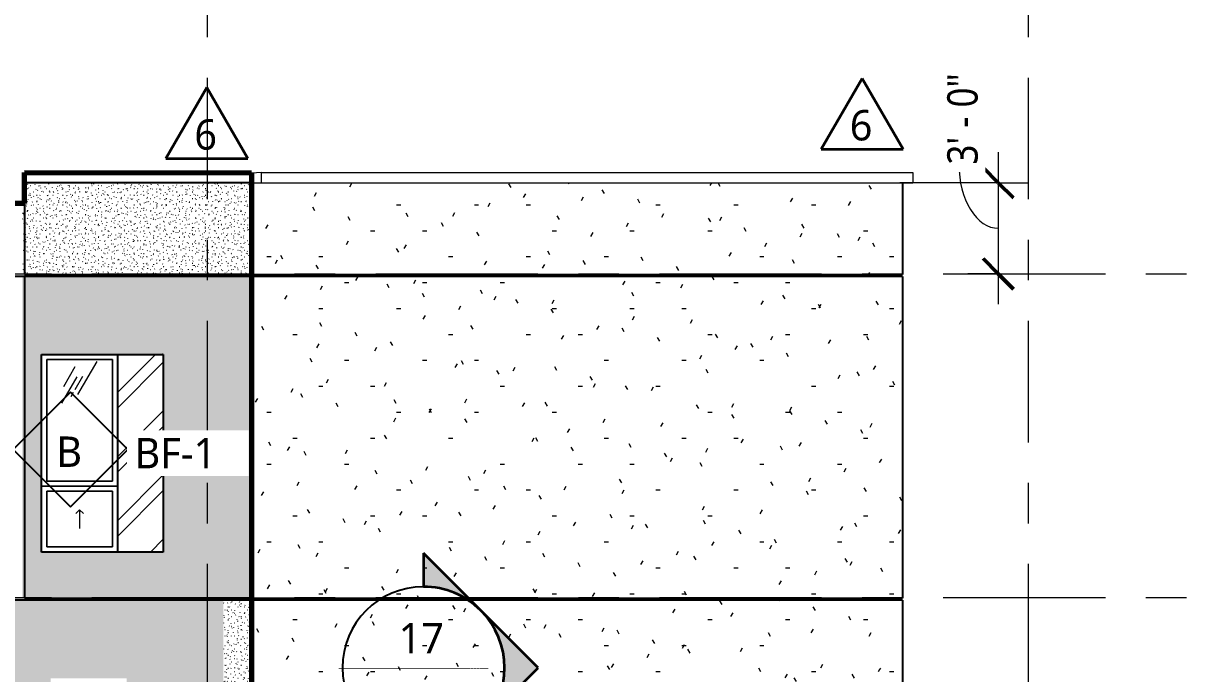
# Model space of a CAD drawing. Header units: inches. Extents: x 6 to 15224, y -733 to 6300.
# Drawn here: x 7441.5 to 7903.7, y 5446.9 to 5703.7 of the extents above; entities that cross this region are included whole.
import ezdxf

# ---------------------------------------------------------------- set-up
doc = ezdxf.new("R2010")
doc.units = ezdxf.units.IN
doc.header["$MEASUREMENT"] = 0
for name, pattern in [('Center 1_2_', [112, 64, -16, 16, -16]), ('Center 3_8_', [96, 48, -16, 16, -16]), ('Hidden 3_16_', [36, 24, -12])]:
    doc.linetypes.add(name, pattern=pattern)
for name, color, linetype, lineweight in [('A-ANNO-DIMS', 211, 'Continuous', 13), ('A-ANNO-DIMS-128', 211, 'Continuous', 13), ('A-ANNO-NOTE', 131, 'Continuous', 25), ('A-DETL', 90, 'Continuous', 13), ('A-FLOR-LEVL', 51, 'Continuous', 13), ('A-GLAZ', 151, 'Continuous', 25), ('A-GLAZ-IDEN', 152, 'Continuous', 25), ('A-GLAZ-SILL', 1, 'Continuous', 18), ('A-WALL', 113, 'Continuous', 25), ('A-WALL-PATT', 111, 'Continuous', 25), ('G-ANNO-REVC-IDEN', 71, 'Continuous', 35), ('G-ANNO-SYMB', 111, 'Continuous', 13), ('G-ANNO-TEXT', 231, 'Continuous', 13), ('M-EQPM', 50, 'Continuous', 18), ('S-GRID', 1, 'Continuous', 13)]:
    doc.layers.add(name, color=color, linetype=linetype, lineweight=lineweight)
doc.styles.add('Open Sans_5', font='OpenSans-Regular.ttf', dxfattribs={"height": 12})
doc.styles.add('Open Sans_7', font='OpenSans-Regular.ttf', dxfattribs={"height": 2})
doc.styles.add('Open Sans_8', font='OpenSans-Regular.ttf', dxfattribs={"width": 0.88, "height": 12})
doc.dimstyles.new('Linear_-_3_32__2', dxfattribs={"dimscale": 12, "dimtxt": 12.89496, "dimasz": 1, "dimexe": 1, "dimexo": 0.666667, "dimgap": 0.333333, "dimtad": 1, "dimdec": 8, "dimrnd": 0.003906, "dimzin": 3, "dimdsep": 46, "dimlunit": 4, "dimtxsty": 'Open Sans_8', "dimblk1": 'OBLIQUE', "dimblk2": 'OBLIQUE', "dimsah": 1, "dimcen": 0.09, "dimdle": 1, "dimadec": 3, "dimazin": 2, "dimtfac": 1, "dimtdec": 4, "dimtix": 1, "dimtmove": 1, "dimatfit": 3, "dimfxl": 1, "dimtvp": 1, "dimtfill": 1, "dimfrac": 2, "dimtolj": 1, "dimtzin": 0, "dimarcsym": 2})
pattern_1 = [(0, (7465.809, 0), (40.96, 10.24), [1.69, -29.03, 1.69, -29.03, -163.84]), (0, (7465.809, 0), (40.96, 10.24), [-61.44, 1.69, -59.75, 1.69, -29.03, -71.68]), (0, (7465.809, 0), (40.96, 10.24), [-153.6, 1.69, -18.79, 1.69, -49.51]), (120, (7481.169, 5.12), (-29.3481, 30.3524), [1.69, -29.03, 1.69, -29.03, -163.84]), (120, (7481.169, 5.12), (-29.3481, 30.3524), [-61.44, 1.69, -59.75, 1.69, -29.03, -71.68]), (120, (7481.169, 5.12), (-29.3481, 30.3524), [-153.6, 1.69, -18.79, 1.69, -49.51]), (240, (7486.289, 25.6), (-11.6119, -40.5924), [1.69, -29.03, 1.69, -29.03, -163.84]), (240, (7486.289, 25.6), (-11.6119, -40.5924), [-61.44, 1.69, -59.75, 1.69, -29.03, -71.68]), (240, (7486.289, 25.6), (-11.6119, -40.5924), [-153.6, 1.69, -18.79, 1.69, -49.51])]
pattern_2 = [(0, (7465.8091, 0), (5.12, 1.28), [0.16896, -3.671, 0.16896, -3.671, -20.48]), (0, (7465.8091, 0), (5.12, 1.28), [-7.68, 0.16896, -7.511, 0.16896, -3.671, -8.96]), (0, (7465.8091, 0), (5.12, 1.28), [-19.2, 0.16896, -2.391, 0.16896, -6.231]), (120, (7467.7291, 0.64), (-3.66851252, 3.79405007), [0.16896, -3.671, 0.16896, -3.671, -20.48]), (120, (7467.7291, 0.64), (-3.66851252, 3.79405007), [-7.68, 0.16896, -7.511, 0.16896, -3.671, -8.96]), (120, (7467.7291, 0.64), (-3.66851252, 3.79405007), [-19.2, 0.16896, -2.391, 0.16896, -6.231]), (240, (7468.3691, 3.2), (-1.45148748, -5.07405007), [0.16896, -3.671, 0.16896, -3.671, -20.48]), (240, (7468.3691, 3.2), (-1.45148748, -5.07405007), [-7.68, 0.16896, -7.511, 0.16896, -3.671, -8.96]), (240, (7468.3691, 3.2), (-1.45148748, -5.07405007), [-19.2, 0.16896, -2.391, 0.16896, -6.231])]

# ---------------------------------------------------------------- blocks, each defined once
blk = doc.blocks.new('1-2 WD Adaptive-Recess-TS - 2_-6_x6_-6_ - 1_-6_ Recess R-12470985-NORTH ELEVATION')
at = {"layer": 'A-GLAZ', "lineweight": 13}
h = blk.add_hatch(dxfattribs=at)
h.set_pattern_fill('FP_150', color=256, style=0, pattern_type=2)
h.set_pattern_definition([(59.808, (1553.058, 5560.681), (144.0017, 239.99866), [9, -754.581]), (59.808, (1552.324, 5554.068), (144.0017, 239.99866), [12, -751.581]), (59.808, (1557.509, 5559.498), (144.0017, 239.99866), [6, -757.581]), (59.808, (1555.92, 5556.719), (144.0017, 239.99866), [2, -761.581]), (59.808, (1558.615, 5557.473), (144.0017, 239.99866), [15, -748.581]), (59.808, (1584.033, 5527.279), (144.0017, 239.99866), [5.063, -758.519]), (59.808, (1583.592, 5529.543), (144.0017, 239.99866), [6.75, -756.831]), (59.808, (1582.382, 5529.4), (144.0017, 239.99866), [3.375, -760.206]), (59.808, (1584.414, 5532.904), (144.0017, 239.99866), [1.125, -762.456]), (59.808, (1579.2, 5526.172), (144.0017, 239.99866), [8.437, -755.144])])
h.paths.add_polyline_path([(1532.56, 5522.87), (1558.56, 5522.87), (1558.56, 5570.87), (1532.56, 5570.87), (1532.56, 5545.46)])
h = blk.add_hatch(dxfattribs=at)
h.set_pattern_fill('FP_148', color=256, style=0, pattern_type=2)
h.set_pattern_definition([(45.176, (1576.997, 0), (-12.593947, 12.671336), []), (45.176, (1576.997, 19.2), (-12.593947, 12.671336), [])])
h.paths.add_polyline_path([(1578.28, 5494.87), (1578.56, 5494.87), (1578.56, 5572.87), (1560.56, 5572.87), (1560.56, 5494.87), (1568.94, 5494.87)])
h = blk.add_hatch(dxfattribs=at)
h.set_pattern_fill('FP_149', color=256, style=0, pattern_type=2)
h.set_pattern_definition([(59.808, (1553.058, 5534.681), (144.0017, 239.99866), [9, -754.581]), (59.808, (1552.324, 5528.068), (144.0017, 239.99866), [12, -751.581]), (59.808, (1557.509, 5533.498), (144.0017, 239.99866), [6, -757.581]), (59.808, (1555.92, 5530.719), (144.0017, 239.99866), [2, -761.581]), (59.808, (1558.615, 5531.473), (144.0017, 239.99866), [15, -748.581]), (59.808, (1584.033, 5501.279), (144.0017, 239.99866), [5.062, -758.519]), (59.808, (1583.592, 5503.543), (144.0017, 239.99866), [6.75, -756.831]), (59.808, (1582.382, 5503.4), (144.0017, 239.99866), [3.375, -760.206]), (59.808, (1584.414, 5506.904), (144.0017, 239.99866), [1.125, -762.456]), (59.808, (1579.2, 5500.172), (144.0017, 239.99866), [8.438, -755.144])])
h.paths.add_polyline_path([(1532.56, 5496.87), (1558.56, 5496.87), (1558.56, 5518.87), (1532.56, 5518.87), (1532.56, 5500.23)])
for p, q in [((1530.56, 5572.87), (1578.28, 5572.87)), ((1530.56, 5494.87), (1530.56, 5572.87)), ((1558.56, 5570.87), (1532.56, 5570.87)), ((1532.56, 5570.87), (1532.56, 5522.87)), ((1558.56, 5522.87), (1558.56, 5570.87)), ((1530.56, 5520.87), (1560.56, 5520.87)), ((1560.56, 5520.87), (1530.56, 5520.87)), ((1532.56, 5522.87), (1558.56, 5522.87)), ((1558.56, 5518.87), (1532.56, 5518.87)), ((1532.56, 5518.87), (1532.56, 5496.87)), ((1558.56, 5496.87), (1558.56, 5518.87)), ((1532.56, 5496.87), (1558.56, 5496.87)), ((1578.28, 5494.87), (1530.56, 5494.87))]:
    blk.add_line(p, q, dxfattribs=at)
at = {"layer": 'A-GLAZ'}
for p, q in [((1560.56, 5572.87), (1560.56, 5494.87)), ((1578.56, 5572.87), (1578.28, 5572.87)), ((1578.56, 5572.87), (1578.56, 5494.87)), ((1578.56, 5494.87), (1578.28, 5494.87))]:
    blk.add_line(p, q, dxfattribs=at)
at = {"layer": 'A-GLAZ', "linetype": 'Hidden 3_16_', "lineweight": 13}
for q in [(1544.06, 5510.04), (1547.06, 5510.04), (1545.56, 5504.21)]:
    blk.add_line((1545.56, 5511.54), q, dxfattribs=at)
at = {"layer": 'A-GLAZ-SILL'}
for p, q in [((1532.56, 5570.87), (1558.56, 5570.87)), ((1532.56, 5522.87), (1532.56, 5570.87)), ((1558.56, 5570.87), (1532.56, 5570.87)), ((1532.56, 5570.87), (1532.56, 5522.87)), ((1558.56, 5570.87), (1558.56, 5522.87)), ((1558.56, 5522.87), (1558.56, 5570.87)), ((1558.56, 5522.87), (1532.56, 5522.87)), ((1532.56, 5522.87), (1558.56, 5522.87)), ((1532.56, 5518.87), (1558.56, 5518.87)), ((1532.56, 5496.87), (1532.56, 5518.87)), ((1558.56, 5518.87), (1532.56, 5518.87)), ((1532.56, 5518.87), (1532.56, 5496.87)), ((1558.56, 5518.87), (1558.56, 5496.87)), ((1558.56, 5496.87), (1558.56, 5518.87)), ((1558.56, 5496.87), (1532.56, 5496.87)), ((1532.56, 5496.87), (1558.56, 5496.87))]:
    blk.add_line(p, q, dxfattribs=at)
blk = doc.blocks.new('ME Louvers w Trim-AM - 24_ x 8_-V128-NORTH ELEVATION')
at = {"layer": 'M-EQPM'}
for p, q in [((1613.37, 5467.75), (1613.87, 5467.75)), ((1613.87, 5467.75), (1613.87, 5458.25)), ((1613.87, 5458.25), (1613.37, 5458.25))]:
    blk.add_line(p, q, dxfattribs=at)
blk = doc.blocks.new('TAG Window-AM - Standard-51685-NORTH ELEVATION')
at = {"layer": 'A-GLAZ-IDEN'}
for p, q in [((1541.89, 5558), (1519.26, 5535.38)), ((1564.52, 5535.38), (1541.89, 5558)), ((1519.26, 5535.38), (1541.89, 5512.75)), ((1541.89, 5512.75), (1564.52, 5535.38))]:
    blk.add_line(p, q, dxfattribs=at)
blk = doc.blocks.new('Section - CDs-919845-NORTH ELEVATION')
at = {"layer": 'A-ANNO-NOTE', "lineweight": 13}
h = blk.add_hatch(color=256, dxfattribs=at)
edge = h.paths.add_edge_path()
edge.add_arc((894.19, 6102.14), 32, 45, 90)
edge.add_line((894.19, 6134.14), (894.19, 6147.39))
edge.add_line((894.19, 6147.39), (916.82, 6124.77))
h = blk.add_hatch(color=256, dxfattribs=at)
edge = h.paths.add_edge_path()
edge.add_line((939.45, 6102.14), (916.82, 6079.51))
edge.add_arc((894.19, 6102.14), 32, 315, 405)
edge.add_line((916.82, 6124.77), (939.45, 6102.14))
h = blk.add_hatch(color=256, dxfattribs=at)
edge = h.paths.add_edge_path()
edge.add_line((916.82, 6079.51), (894.19, 6056.88))
edge.add_line((894.19, 6056.88), (894.19, 6070.14))
edge.add_arc((894.19, 6102.14), 32, 270, 315)
at = {"layer": 'A-ANNO-NOTE', "lineweight": 35}
for p, q in [((916.82, 6124.77), (894.19, 6147.39)), ((894.19, 6147.39), (894.19, 6134.14)), ((939.45, 6102.14), (916.82, 6124.77)), ((916.82, 6079.51), (939.45, 6102.14)), ((894.19, 6056.88), (916.82, 6079.51)), ((894.19, 6070.14), (894.19, 6056.88))]:
    blk.add_line(p, q, dxfattribs=at)
at = {"layer": 'A-ANNO-NOTE'}
for start, end in [(90, 270), (270, 90)]:
    blk.add_arc((894.19, 6102.14), 32, start, end, dxfattribs=at)
at = {"layer": 'A-ANNO-NOTE', "lineweight": 35}
for start, end in [(45, 90), (315, 45), (270, 315)]:
    blk.add_arc((894.19, 6102.14), 32, start, end, dxfattribs=at)
blk = doc.blocks.new('DIMBLOCK45-NORTH ELEVATION')
at = {"layer": 'A-ANNO-DIMS-128'}
for p, q in [((7826.23, 5652.75), (7826.23, 5592.75)), ((7826.23, 5640.75), (7787.4, 5640.75)), ((7826.23, 5640.75), (7838.23, 5640.75)), ((7826.23, 5604.75), (7814.23, 5604.75)), ((7826.23, 5604.75), (7826.72, 5604.75))]:
    blk.add_line(p, q, dxfattribs=at)
at = {"layer": 'A-ANNO-DIMS-128', "lineweight": 50}
for p, q in [((7826.23, 5640.75), (7820.23, 5646.75)), ((7826.23, 5640.75), (7832.23, 5634.75)), ((7826.23, 5604.75), (7820.23, 5610.75)), ((7826.23, 5604.75), (7832.23, 5598.75))]:
    blk.add_line(p, q, dxfattribs=at)
at = {"layer": 'A-ANNO-DIMS-128'}
blk.add_ellipse((7826.23, 5647.92), major_axis=(0, 25.17), ratio=0.616271, start_param=1.570796, end_param=3.141593, dxfattribs=at)
at = {"layer": 'A-ANNO-DIMS-128', "color": 0, "insert": (7806.09, 5647.92), "char_height": 12, "width": 45.0403, "attachment_point": 1, "rotation": 90, "line_spacing_factor": 1.151336, "style": 'Open Sans_8', "bg_fill": 3, "box_fill_scale": 1.25, "bg_fill_color": 256, "bg_fill_true_color": 13158600, "bg_fill_transparency": 0}
blk.add_mtext('3\' - 0"', dxfattribs=at)
blk = doc.blocks.new('_Oblique')
at = {"color": 0, "linetype": 'ByBlock', "lineweight": -2}
blk.add_line((-0.5, -0.5), (0.5, 0.5), dxfattribs=at)
blk = doc.blocks.new('TAG Revision-AM - Delta-51947-NORTH ELEVATION')
at = {"layer": 'G-ANNO-REVC-IDEN'}
for p, q in [((-118.44, 6001.63), (-134.61, 5973.63)), ((-118.44, 6001.63), (-102.28, 5973.63)), ((-134.61, 5973.63), (-102.28, 5973.63))]:
    blk.add_line(p, q, dxfattribs=at)

msp = doc.modelspace()

# ---------------------------------------------------------------- hatches: boundary and pattern name
at = {"layer": 'A-WALL-PATT', "lineweight": 13}
h = msp.add_hatch(dxfattribs=at)
h.set_pattern_fill('FP_144', color=256, style=0, pattern_type=2)
h.set_pattern_definition(pattern_2)
h.paths.add_polyline_path([(7487.0238696, 5604.5), (7520.4301196, 5604.5), (7520.4301196, 5640.75), (7441.8363696, 5640.75), (7441.8363696, 5604.5), (7486.37236923, 5604.5)])
h = msp.add_hatch(dxfattribs=at)
h.set_pattern_fill('FP_144', color=256, style=0, pattern_type=2)
h.set_pattern_definition(pattern_2)
h.paths.add_polyline_path([(7531.4926196, 5604.5), (7531.4926196, 5640.75), (7520.4301196, 5640.75), (7520.4301196, 5604.5), (7531.4613696, 5604.5)])
h = msp.add_hatch(dxfattribs=at)
h.set_pattern_fill('FP_142', color=256, style=0, pattern_type=2)
h.set_pattern_definition(pattern_1)
h.paths.add_polyline_path([(7779.3988696, 5604.5), (7779.3988696, 5640.75), (7531.4926196, 5640.75), (7531.4926196, 5604.5), (7709.87036923, 5604.5)])
h = msp.add_hatch(dxfattribs=at)
h.set_pattern_fill('FP_142', color=256, style=0, pattern_type=2)
h.set_pattern_definition(pattern_1)
h.paths.add_polyline_path([(7788.4613696, 5604.5), (7788.4613696, 5640.75), (7779.3988696, 5640.75), (7779.3988696, 5604.5)])
h = msp.add_hatch(dxfattribs=at)
h.set_pattern_fill('FP_144', color=256, style=0, pattern_type=2)
h.set_pattern_definition(pattern_2)
h.paths.add_polyline_path([(7441.0863696, 5603.75), (7441.8363696, 5603.75), (7441.8363696, 5628.75), (7441.0863696, 5628.75), (7441.0863696, 5604.5)])
h = msp.add_hatch(dxfattribs=at)
h.set_pattern_fill('FP_144', color=256, style=0, pattern_type=2)
h.set_pattern_definition(pattern_2)
h.paths.add_polyline_path([(7441.0863696, 5475.875), (7441.8363696, 5475.875), (7441.8363696, 5603.75), (7441.0863696, 5603.75), (7441.0863696, 5476.625), (7406.5863696, 5476.625), (7406.5863696, 5603.75), (7405.8363696, 5603.75), (7405.8363696, 5475.875), (7441.08194482, 5475.875)])
h = msp.add_hatch(dxfattribs=at)
h.set_pattern_fill('FP_144', color=256, style=0, pattern_type=2)
h.set_pattern_definition(pattern_2)
h.paths.add_polyline_path([(7486.37236923, 5603.75), (7520.4301196, 5603.75), (7520.3988696, 5604.5), (7441.8363696, 5604.5), (7441.8363696, 5603.75), (7467.46752245, 5603.75)])
h = msp.add_hatch(dxfattribs=at)
h.set_pattern_fill('FP_144', color=256, style=0, pattern_type=2)
h.set_pattern_definition(pattern_2)
h.paths.add_polyline_path([(7486.37236923, 5476.625), (7520.3988696, 5476.625), (7520.3988696, 5603.75), (7441.8363696, 5603.75), (7441.8363696, 5476.625)])
h.paths.add_polyline_path([(7496.6488696, 5494.875), (7448.6488696, 5494.875), (7448.6488696, 5572.875), (7496.6488696, 5572.875), (7496.6488696, 5545.46306668)])
h = msp.add_hatch(dxfattribs=at)
h.set_pattern_fill('FP_144', color=256, style=0, pattern_type=2)
h.set_pattern_definition(pattern_2)
h.paths.add_polyline_path([(7531.4613696, 5476.625), (7531.4613696, 5603.75), (7520.3988696, 5603.75), (7520.3988696, 5476.625), (7527.1488696, 5476.625)])
h = msp.add_hatch(dxfattribs=at)
h.set_pattern_fill('FP_144', color=256, style=0, pattern_type=2)
h.set_pattern_definition(pattern_2)
h.paths.add_polyline_path([(7530.4926196, 5603.75), (7530.4926196, 5604.5), (7520.4301196, 5604.5), (7520.4301196, 5603.75), (7527.1488696, 5603.75)])
h = msp.add_hatch(dxfattribs=at)
h.set_pattern_fill('FP_144', color=256, style=0, pattern_type=2)
h.set_pattern_definition(pattern_2)
h.paths.add_polyline_path([(7530.4926196, 5603.75), (7779.3988696, 5603.75), (7779.3988696, 5604.5), (7530.4926196, 5604.5), (7530.4926196, 5603.94023999)])
h = msp.add_hatch(dxfattribs=at)
h.set_pattern_fill('FP_142', color=256, style=0, pattern_type=2)
h.set_pattern_definition(pattern_1)
h.paths.add_polyline_path([(7531.4613696, 5476.625), (7779.3988696, 5476.625), (7779.3988696, 5603.75), (7531.4613696, 5603.75), (7531.4613696, 5595.625), (7531.9613696, 5595.625), (7531.9613696, 5586.125), (7531.4613696, 5586.125), (7531.4613696, 5494.875)])
h = msp.add_hatch(dxfattribs=at)
h.set_pattern_fill('FP_144', color=256, style=0, pattern_type=2)
h.set_pattern_definition(pattern_2)
h.paths.add_polyline_path([(7779.3988696, 5603.75), (7787.4613696, 5603.75), (7787.4613696, 5604.5), (7779.3988696, 5604.5)])
h = msp.add_hatch(dxfattribs=at)
h.set_pattern_fill('FP_142', color=256, style=0, pattern_type=2)
h.set_pattern_definition(pattern_1)
h.paths.add_polyline_path([(7779.3988696, 5476.625), (7788.4613696, 5476.625), (7788.4613696, 5603.75), (7779.3988696, 5603.75), (7779.3988696, 5476.875)])
h = msp.add_hatch(dxfattribs=at)
h.set_pattern_fill('FP_144', color=256, style=0, pattern_type=2)
h.set_pattern_definition(pattern_2)
h.paths.add_polyline_path([(6611.0238696, 5349), (6622.1488696, 5349), (6622.1488696, 5377), (7520.3988696, 5377), (7520.3988696, 5475.875), (6595.8988696, 5475.875), (6595.8988696, 5349), (6597.33538728, 5349)])
h.paths.add_polyline_path([(6964.87703589, 5385), (6906.3988696, 5385), (6906.3988696, 5445), (6972.3988696, 5445), (6972.3988696, 5385)])
h.paths.add_polyline_path([(6619.10720293, 5385), (6612.3988696, 5385), (6612.3988696, 5445), (6708.3988696, 5445), (6708.3988696, 5385), (6622.1488696, 5385)])
h.paths.add_polyline_path([(7113.87570256, 5385), (7026.1488696, 5385), (7026.1488696, 5445), (7122.1488696, 5445), (7122.1488696, 5385), (7121.86682442, 5385)])
h.paths.add_polyline_path([(6768.1488696, 5385), (6768.1488696, 5445), (6816.1488696, 5445), (6816.1488696, 5385), (6768.43091477, 5385)])
h.paths.add_polyline_path([(7482.1488696, 5385), (7452.1488696, 5385), (7452.1488696, 5445), (7482.1488696, 5445), (7482.1488696, 5405.51373334)])
h.paths.add_polyline_path([(7350.1488696, 5385), (7350.1488696, 5445), (7380.1488696, 5445), (7380.1488696, 5385)])
h.paths.add_polyline_path([(7200.1488696, 5385), (7200.1488696, 5445), (7248.1488696, 5445), (7248.1488696, 5385)])
h.paths.add_polyline_path([(7326.1488696, 5385), (7266.1488696, 5385), (7266.1488696, 5445), (7326.1488696, 5445), (7326.1488696, 5390.07488987)])
h.paths.add_polyline_path([(6858.1488696, 5385), (6828.1488696, 5385), (6828.1488696, 5445), (6858.1488696, 5445), (6858.1488696, 5405.51373334)])
h.paths.add_polyline_path([(6903.6488696, 5458.25), (6878.8988696, 5458.25), (6878.8988696, 5467.75), (6904.3988696, 5467.75), (6904.3988696, 5458.25), (6903.79619102, 5458.25)])
h.paths.add_polyline_path([(7151.01494102, 5458.25), (7127.8988696, 5458.25), (7127.8988696, 5467.75), (7153.3988696, 5467.75), (7153.3988696, 5458.25), (7151.12536923, 5458.25)])
h.paths.add_polyline_path([(6735.1488696, 5458.25), (6734.3988696, 5458.25), (6734.3988696, 5467.75), (6759.8988696, 5467.75), (6759.8988696, 5458.25), (6735.8988696, 5458.25)])
h = msp.add_hatch(dxfattribs=at)
h.set_pattern_fill('FP_144', color=256, style=0, pattern_type=2)
h.set_pattern_definition(pattern_2)
h.paths.add_polyline_path([(7520.3988696, 5475.875), (7520.3988696, 5476.625), (7441.8363696, 5476.625), (7441.8363696, 5475.875), (7496.6488696, 5475.875)])
h = msp.add_hatch(dxfattribs=at)
h.set_pattern_fill('FP_144', color=256, style=0, pattern_type=2)
h.set_pattern_definition(pattern_2)
h.paths.add_polyline_path([(7526.8255163, 5475.875), (7530.4613696, 5475.875), (7530.4613696, 5476.625), (7520.3988696, 5476.625), (7520.3988696, 5475.875)])
h = msp.add_hatch(dxfattribs=at)
h.set_pattern_fill('FP_144', color=256, style=0, pattern_type=2)
h.set_pattern_definition(pattern_2)
h.paths.add_polyline_path([(7520.3988696, 5377), (7531.4613696, 5377), (7531.4613696, 5475.875), (7520.3988696, 5475.875), (7520.3988696, 5385)])
h = msp.add_hatch(dxfattribs=at)
h.set_pattern_fill('FP_144', color=256, style=0, pattern_type=2)
h.set_pattern_definition(pattern_2)
h.paths.add_polyline_path([(7779.3988696, 5475.875), (7779.3988696, 5476.625), (7530.4613696, 5476.60087339), (7530.4613696, 5475.875), (7709.87036923, 5475.875)])
h = msp.add_hatch(dxfattribs=at)
h.set_pattern_fill('FP_142', color=256, style=0, pattern_type=2)
h.set_pattern_definition(pattern_1)
h.paths.add_polyline_path([(7779.3988696, 5351.85921366), (7779.3988696, 5475.875), (7531.4613696, 5475.875), (7531.4613696, 5467.75), (7531.9613696, 5467.75), (7531.9613696, 5458.25), (7531.4613696, 5458.25), (7531.49270795, 5377), (7708.6488696, 5377), (7708.6488696, 5354.10702939), (7775.05728589, 5351.99715119)])
h = msp.add_hatch(dxfattribs=at)
h.set_pattern_fill('FP_144', color=256, style=0, pattern_type=2)
h.set_pattern_definition(pattern_2)
h.paths.add_polyline_path([(7779.3988696, 5475.875), (7787.4613696, 5475.875), (7787.4613696, 5476.625), (7779.3988696, 5476.625)])
h = msp.add_hatch(dxfattribs=at)
h.set_pattern_fill('FP_142', color=256, style=0, pattern_type=2)
h.set_pattern_definition(pattern_1)
h.paths.add_polyline_path([(7782.8363696, 5349.75), (7788.4613696, 5349.75), (7788.4613696, 5475.875), (7779.3988696, 5475.875), (7779.3988696, 5351.85921366), (7782.8363696, 5351.75)])

# ---------------------------------------------------------------- linework, layer by layer
at = {"layer": 'A-DETL', "lineweight": 70}
for p, q in [((7441.8363696, 5632.625), (7441.8363696, 5644.75)), ((7441.8363696, 5644.75), (7531.4926196, 5644.625)), ((7531.4926196, 5644.625), (7531.4613696, 5373)), ((7406.4613696, 5632.625), (7441.8363696, 5632.625))]:
    msp.add_line(p, q, dxfattribs=at)
at = {"layer": 'A-FLOR-LEVL', "linetype": 'Center 1_2_'}
for p, q in [((5788.49234292, 5604.75), (8064.94482678, 5604.75)), ((5788.49234292, 5476.875), (8064.94482678, 5476.875))]:
    msp.add_line(p, q, dxfattribs=at)
at = {"layer": 'A-WALL', "lineweight": 18}
for p, q in [((7441.8363696, 5640.75), (7441.8363696, 5644.75)), ((7441.8363696, 5644.75), (7531.4926196, 5644.75)), ((7531.4926196, 5644.75), (7531.4926196, 5640.75)), ((7535.4926196, 5644.75), (7531.4926196, 5644.47029275)), ((7535.4926196, 5644.75), (7792.4613696, 5644.75)), ((7535.4926196, 5640.75), (7535.4926196, 5644.75)), ((7792.4613696, 5644.75), (7792.4613696, 5640.75)), ((7531.4926196, 5640.75), (7792.4613696, 5640.75)), ((7406.4613696, 5632.75), (7441.8363696, 5632.75)), ((7441.0863696, 5628.75), (7441.8363696, 5628.75))]:
    msp.add_line(p, q, dxfattribs=at)
at = {"layer": 'A-WALL'}
for p, q in [((7531.4926196, 5640.75), (7441.8363696, 5640.75)), ((7441.8363696, 5640.75), (7441.8363696, 5604.5)), ((7531.4926196, 5640.75), (7531.4926196, 5604.5)), ((7788.4613696, 5640.75), (7788.4613696, 5604.5)), ((7788.4613696, 5603.75), (5883.2113696, 5603.75)), ((7441.8363696, 5604.5), (7788.4613696, 5604.5)), ((7441.8363696, 5603.75), (7441.8363696, 5476.625)), ((7530.4926196, 5604.5), (7530.4926196, 5603.75)), ((7531.4613696, 5603.75), (7531.4613696, 5476.625)), ((7787.4613696, 5604.5), (7787.4613696, 5603.75)), ((7788.4613696, 5603.75), (7788.4613696, 5476.625)), ((7448.6488696, 5572.875), (7496.36682442, 5572.875)), ((7448.6488696, 5494.875), (7448.6488696, 5572.875)), ((7496.36682442, 5494.875), (7448.6488696, 5494.875)), ((7788.4613696, 5475.875), (5883.2113696, 5475.875)), ((7441.8363696, 5476.625), (7788.4613696, 5476.625)), ((7530.4613696, 5476.625), (7530.4613696, 5475.875)), ((7531.4613696, 5475.875), (7531.4613696, 5377)), ((7787.4613696, 5476.625), (7787.4613696, 5475.875)), ((7788.4613696, 5475.875), (7788.4613696, 5349.75))]:
    msp.add_line(p, q, dxfattribs=at)
at = {"layer": 'S-GRID', "linetype": 'Center 3_8_'}
for p, q in [((7514.1488696, 5058.19108611), (7514.1488696, 6219.06052942)), ((7838.1488696, 5058.19108611), (7838.1488696, 6219.06052942))]:
    msp.add_line(p, q, dxfattribs=at)

# ---------------------------------------------------------------- block references
at = {"layer": 'A-GLAZ'}
msp.add_blockref('1-2 WD Adaptive-Recess-TS - 2_-6_x6_-6_ - 1_-6_ Recess R-12470985-NORTH ELEVATION', (5918.08809281, 0), dxfattribs=at)
at = {"layer": 'A-GLAZ-IDEN'}
msp.add_blockref('TAG Window-AM - Standard-51685-NORTH ELEVATION', (5918.08809281, 0), dxfattribs=at)
at = {"layer": 'G-ANNO-REVC-IDEN'}
msp.add_blockref('TAG Revision-AM - Delta-51947-NORTH ELEVATION', (7632.27575557, -323.32906181), dxfattribs=at)
at = {"layer": 'G-ANNO-SYMB', "lineweight": 35}
msp.add_blockref('Section - CDs-919845-NORTH ELEVATION', (6705.17460327, -652.96795647), dxfattribs=at)
at = {"layer": 'M-EQPM'}
for p in [(5918.08809281, 127.875), (5918.08809281, 0)]:
    msp.add_blockref('ME Louvers w Trim-AM - 24_ x 8_-V128-NORTH ELEVATION', p, dxfattribs=at)

# ---------------------------------------------------------------- texts
at = {"layer": 'A-GLAZ-IDEN', "lineweight": 13, "insert": (7454.43511291, 5540.50631631), "char_height": 12, "width": 13.332, "attachment_point": 1, "style": 'Open Sans_5'}
msp.add_mtext('B', dxfattribs=at)
at = {"layer": 'G-ANNO-REVC-IDEN', "lineweight": 13, "char_height": 12, "width": 11.716, "attachment_point": 1, "style": 'Open Sans_5'}
for insert in [(7767.62086248, 5669.43204975), (7508.93232296, 5665.7780987)]:
    msp.add_mtext('6', dxfattribs=dict(at, insert=insert))
at = {"layer": 'G-ANNO-SYMB', "attachment_point": 1}
for s, insert, char_height, width, style in [('17', (7589.54936424, 5466.89386266), 12, 23.432, 'Open Sans_5'), ('__________________________________________________', (7565.94062447, 5451.16691132), 2, 80.8, 'Open Sans_7')]:
    msp.add_mtext(s, dxfattribs=dict(at, insert=insert, char_height=char_height, width=width, style=style))

# ---------------------------------------------------------------- next in the draw order: texts
at = {"layer": 'G-ANNO-TEXT', "color": 7, "insert": (7485.30230139, 5539.95255534), "char_height": 12, "width": 42.016, "attachment_point": 1, "style": 'Open Sans_5', "bg_fill": 3, "box_fill_scale": 1.25, "bg_fill_color": 256, "bg_fill_true_color": 13158600, "bg_fill_transparency": 0}
msp.add_mtext('BF-1', dxfattribs=at)

# ---------------------------------------------------------------- next in the draw order: dimensions: what is measured, and where the dimension line sits
at = {"layer": 'A-ANNO-DIMS'}
dim = msp.add_linear_dim(base=(7826.233009356, 5604.75), p1=(7779.3988695954, 5640.75), p2=(7834.7182907302, 5604.75), angle=90, dimstyle='Linear_-_3_32__2', override={"dimpost": '<>', "dimfxl": 66.001806}, dxfattribs=at)
dim.commit()
dim.dimension.update_dxf_attribs({"geometry": 'DIMBLOCK45-NORTH ELEVATION', "text_midpoint": (7814.0882007348, 5670.4430641876), "dimtype": 160, "text_rotation": 90})

# ---------------------------------------------------------------- next in the draw order: block references
at = {"layer": 'G-ANNO-REVC-IDEN'}
msp.add_blockref('TAG Revision-AM - Delta-51947-NORTH ELEVATION', (7890.9642951, -319.67511076), dxfattribs=at)

doc.saveas('drawing.dxf')
